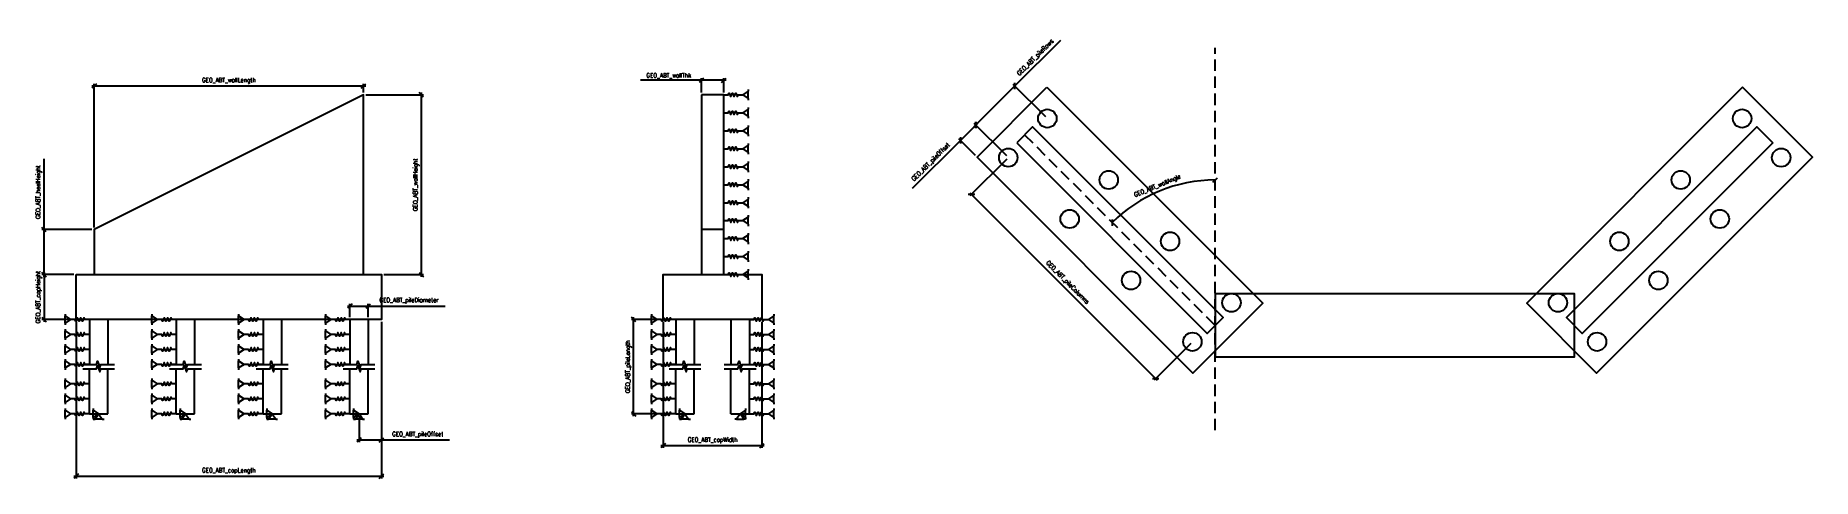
# Model space of a CAD drawing. Header units: millimetres. Extents: x 2155 to 21941, y 723 to 5653.
import ezdxf

# ---------------------------------------------------------------- set-up
doc = ezdxf.new("R2010")
doc.units = ezdxf.units.MM
doc.linetypes.add('DASHED', pattern=[19.05, 12.7, -6.35])
for name, color, linetype in [('02', 2, 'Continuous'), ('04', 4, 'Continuous'), ('05', 5, 'Continuous'), ('06', 6, 'Continuous'), ('07', 7, 'Continuous'), ('08', 8, 'Continuous')]:
    doc.layers.add(name, color=color, linetype=linetype)
doc.styles.add('Romans', font='romans.shx', dxfattribs={"width": 0.9, "height": 50})
doc.dimstyles.new('Parameters', dxfattribs={"dimscale": 25, "dimtxt": 50, "dimasz": 2, "dimexe": 1, "dimexo": 1, "dimgap": 1, "dimtad": 1, "dimdec": 0, "dimlfac": 0.1, "dimzin": 0, "dimdsep": 46, "dimtxsty": 'Romans', "dimblk1": 'OBLIQUE', "dimblk2": 'OBLIQUE', "dimsah": 1, "dimcen": 2, "dimdle": 1, "dimclrd": 7, "dimclre": 7, "dimclrt": 160, "dimazin": 2, "dimtfac": 1, "dimtdec": 0, "dimtmove": 0, "dimatfit": 3, "dimfxl": 0, "dimfrac": 1, "dimarcsym": 0})

# ---------------------------------------------------------------- blocks, each defined once
blk = doc.blocks.new('_Oblique')
at = {"color": 0, "linetype": 'ByBlock', "lineweight": -2}
blk.add_line((-0.5, -0.5), (0.5, 0.5), dxfattribs=at)
blk = doc.blocks.new('*D7')
at = {"layer": '07', "color": 7, "linetype": 'ByBlock', "lineweight": -2, "transparency": 16777216}
for p, q in [((5832, 4992), (6476, 4992)), ((6451, 2967), (6451, 5017)), ((6032, 2992), (6476, 2992))]:
    blk.add_line(p, q, dxfattribs=at)
at = {"layer": 'DEFPOINTS', "color": 0, "transparency": 16777216}
for p in [(5807, 4992), (6451, 4992), (6007, 2992)]:
    blk.add_point(p, dxfattribs=at)
at = {"layer": '07', "color": 7, "lineweight": -2, "transparency": 16777216, "xscale": 50, "yscale": 50, "zscale": 50}
for p, rotation in [((6451, 4992), 90), ((6451, 2992), 270)]:
    blk.add_blockref('_Oblique', p, dxfattribs=dict(at, rotation=rotation))
at = {"layer": '07', "color": 160, "transparency": 16777216, "insert": (6392, 3992), "char_height": 50, "attachment_point": 5, "rotation": 90, "style": 'Romans'}
blk.add_mtext('GEO_ABT_wallHeight', dxfattribs=at)
blk = doc.blocks.new('*D8')
at = {"layer": '07', "color": 7, "linetype": 'ByBlock', "lineweight": -2, "transparency": 16777216}
for p, q in [((5832, 5091), (2782, 5091)), ((2807, 3517), (2807, 5116)), ((5807, 5017), (5807, 5116))]:
    blk.add_line(p, q, dxfattribs=at)
at = {"layer": 'DEFPOINTS', "color": 0, "transparency": 16777216}
for p in [(2807, 5091), (5807, 4992), (2807, 3492)]:
    blk.add_point(p, dxfattribs=at)
at = {"layer": '07', "color": 7, "lineweight": -2, "transparency": 16777216, "xscale": 50, "yscale": 50, "zscale": 50, "rotation": 180}
blk.add_blockref('_Oblique', (2807, 5091), dxfattribs=at)
at = {"layer": '07', "color": 7, "lineweight": -2, "transparency": 16777216, "xscale": 50, "yscale": 50, "zscale": 50}
blk.add_blockref('_Oblique', (5807, 5091), dxfattribs=at)
at = {"layer": '07', "color": 160, "transparency": 16777216, "insert": (4307, 5149), "char_height": 50, "attachment_point": 5, "style": 'Romans'}
blk.add_mtext('GEO_ABT_wallLength', dxfattribs=at)
blk = doc.blocks.new('*D9')
at = {"layer": '07', "color": 7, "linetype": 'ByBlock', "lineweight": -2, "transparency": 16777216}
for p, q in [((2249, 3492), (2249, 4280)), ((2782, 3492), (2224, 3492)), ((2249, 2967), (2249, 3492)), ((2582, 2992), (2224, 2992))]:
    blk.add_line(p, q, dxfattribs=at)
at = {"layer": 'DEFPOINTS', "color": 0, "transparency": 16777216}
for p in [(2249, 3492), (2807, 3492), (2607, 2992)]:
    blk.add_point(p, dxfattribs=at)
at = {"layer": '07', "color": 7, "lineweight": -2, "transparency": 16777216, "xscale": 50, "yscale": 50, "zscale": 50}
for p, rotation in [((2249, 3492), 90), ((2249, 2992), 270)]:
    blk.add_blockref('_Oblique', p, dxfattribs=dict(at, rotation=rotation))
at = {"layer": '07', "color": 160, "transparency": 16777216, "insert": (2190, 3911), "char_height": 50, "attachment_point": 5, "rotation": 90, "style": 'Romans'}
blk.add_mtext('GEO_ABT_heelHeight', dxfattribs=at)
blk = doc.blocks.new('*D10')
at = {"layer": '07', "color": 7, "linetype": 'ByBlock', "lineweight": -2, "transparency": 16777216}
for p, q in [((2582, 2992), (2224, 2992)), ((2249, 3017), (2249, 2467)), ((2582, 2492), (2224, 2492))]:
    blk.add_line(p, q, dxfattribs=at)
at = {"layer": 'DEFPOINTS', "color": 0, "transparency": 16777216}
for p in [(2607, 2992), (2249, 2492), (2607, 2492)]:
    blk.add_point(p, dxfattribs=at)
at = {"layer": '07', "color": 7, "lineweight": -2, "transparency": 16777216, "xscale": 50, "yscale": 50, "zscale": 50}
for p, rotation in [((2249, 2992), 90), ((2249, 2492), 270)]:
    blk.add_blockref('_Oblique', p, dxfattribs=dict(at, rotation=rotation))
at = {"layer": '07', "color": 160, "transparency": 16777216, "insert": (2190, 2742), "char_height": 50, "attachment_point": 5, "rotation": 90, "style": 'Romans'}
blk.add_mtext('GEO_ABT_capHeight', dxfattribs=at)
blk = doc.blocks.new('*D11')
at = {"layer": '07', "color": 7, "linetype": 'ByBlock', "lineweight": -2, "transparency": 16777216}
for p, q in [((2607, 2467), (2607, 723)), ((6007, 2467), (6007, 723)), ((2582, 748), (6032, 748))]:
    blk.add_line(p, q, dxfattribs=at)
at = {"layer": 'DEFPOINTS', "color": 0, "transparency": 16777216}
for p in [(2607, 2492), (6007, 2492), (6007, 748)]:
    blk.add_point(p, dxfattribs=at)
at = {"layer": '07', "color": 7, "lineweight": -2, "transparency": 16777216, "xscale": 50, "yscale": 50, "zscale": 50, "rotation": 180}
blk.add_blockref('_Oblique', (2607, 748), dxfattribs=at)
at = {"layer": '07', "color": 7, "lineweight": -2, "transparency": 16777216, "xscale": 50, "yscale": 50, "zscale": 50}
blk.add_blockref('_Oblique', (6007, 748), dxfattribs=at)
at = {"layer": '07', "color": 160, "transparency": 16777216, "insert": (4307, 806), "char_height": 50, "attachment_point": 5, "style": 'Romans'}
blk.add_mtext('GEO_ABT_capLength', dxfattribs=at)
blk = doc.blocks.new('*D12')
at = {"layer": '07', "color": 7, "linetype": 'ByBlock', "lineweight": -2, "transparency": 16777216}
for p, q in [((9144, 2467), (9144, 1063)), ((10244, 2467), (10244, 1063)), ((9119, 1088), (10269, 1088))]:
    blk.add_line(p, q, dxfattribs=at)
at = {"layer": 'DEFPOINTS', "color": 0, "transparency": 16777216}
for p in [(9144, 2492), (10244, 2492), (10244, 1088)]:
    blk.add_point(p, dxfattribs=at)
at = {"layer": '07', "color": 7, "lineweight": -2, "transparency": 16777216, "xscale": 50, "yscale": 50, "zscale": 50, "rotation": 180}
blk.add_blockref('_Oblique', (9144, 1088), dxfattribs=at)
at = {"layer": '07', "color": 7, "lineweight": -2, "transparency": 16777216, "xscale": 50, "yscale": 50, "zscale": 50}
blk.add_blockref('_Oblique', (10244, 1088), dxfattribs=at)
at = {"layer": '07', "color": 160, "transparency": 16777216, "insert": (9694, 1146), "char_height": 50, "attachment_point": 5, "style": 'Romans'}
blk.add_mtext('GEO_ABT_capWidth', dxfattribs=at)
blk = doc.blocks.new('*D13')
at = {"layer": '07', "color": 7, "linetype": 'ByBlock', "lineweight": -2, "transparency": 16777216}
for p, q in [((6007, 2467), (6007, 1126)), ((5757, 1417), (5757, 1126)), ((5732, 1151), (6007, 1151)), ((6007, 1151), (6763, 1151))]:
    blk.add_line(p, q, dxfattribs=at)
at = {"layer": 'DEFPOINTS', "color": 0, "transparency": 16777216}
for p in [(6007, 2492), (5757, 1442), (6007, 1151)]:
    blk.add_point(p, dxfattribs=at)
at = {"layer": '07', "color": 7, "lineweight": -2, "transparency": 16777216, "xscale": 50, "yscale": 50, "zscale": 50, "rotation": 180}
blk.add_blockref('_Oblique', (5757, 1151), dxfattribs=at)
at = {"layer": '07', "color": 7, "lineweight": -2, "transparency": 16777216, "xscale": 50, "yscale": 50, "zscale": 50}
blk.add_blockref('_Oblique', (6007, 1151), dxfattribs=at)
at = {"layer": '07', "color": 160, "transparency": 16777216, "insert": (6410, 1209), "char_height": 50, "attachment_point": 5, "style": 'Romans'}
blk.add_mtext('GEO_ABT_pileOffset', dxfattribs=at)
blk = doc.blocks.new('*D14')
at = {"layer": '07', "color": 7, "linetype": 'ByBlock', "lineweight": -2, "transparency": 16777216}
for p, q in [((12969, 4277), (12559, 3868)), ((12559, 3903), (14645, 1817)), ((15019, 2226), (14610, 1817))]:
    blk.add_line(p, q, dxfattribs=at)
at = {"layer": 'DEFPOINTS', "color": 0, "transparency": 16777216}
for p in [(12986, 4295), (15037, 2244), (14628, 1835)]:
    blk.add_point(p, dxfattribs=at)
at = {"layer": '07', "color": 7, "lineweight": -2, "transparency": 16777216, "xscale": 50, "yscale": 50, "zscale": 50}
for p, rotation in [((12577, 3885), 135), ((14628, 1835), 315)]:
    blk.add_blockref('_Oblique', p, dxfattribs=dict(at, rotation=rotation))
at = {"layer": '07', "color": 160, "transparency": 16777216, "insert": (13644, 2901), "char_height": 50, "attachment_point": 5, "rotation": 315, "style": 'Romans'}
blk.add_mtext('GEO_ABT_pileColumns', dxfattribs=at)
blk = doc.blocks.new('*D15')
at = {"layer": '07', "color": 7, "linetype": 'ByBlock', "lineweight": -2, "transparency": 16777216}
for p, q in [((13059, 5092), (13571, 5603)), ((12606, 4639), (13059, 5092)), ((13404, 4747), (13041, 5109)), ((12969, 4312), (12606, 4674))]:
    blk.add_line(p, q, dxfattribs=at)
at = {"layer": 'DEFPOINTS', "color": 0, "transparency": 16777216}
for p in [(13059, 5092), (13421, 4729), (12986, 4295)]:
    blk.add_point(p, dxfattribs=at)
at = {"layer": '07', "color": 7, "lineweight": -2, "transparency": 16777216, "xscale": 50, "yscale": 50, "zscale": 50}
for p, rotation in [((13059, 5092), 44.99999999999989), ((12624, 4657), 224.9999999999999)]:
    blk.add_blockref('_Oblique', p, dxfattribs=dict(at, rotation=rotation))
at = {"layer": '07', "color": 160, "transparency": 16777216, "insert": (13291, 5406), "char_height": 50, "attachment_point": 5, "rotation": 45, "style": 'Romans'}
blk.add_mtext('GEO_ABT_pileRows', dxfattribs=at)
blk = doc.blocks.new('*D16')
at = {"layer": '07', "color": 7, "linetype": 'ByBlock', "lineweight": -2, "transparency": 16777216}
blk.add_arc((15290, 2426), 1619, 90, 135, dxfattribs=at)
at = {"layer": 'DEFPOINTS', "color": 0, "transparency": 16777216}
for p in [(15290, 5515), (13168, 4547), (14871, 3990), (15290, 2426), (15290, 1260)]:
    blk.add_point(p, dxfattribs=at)
at = {"layer": '07', "color": 7, "lineweight": -2, "transparency": 16777216, "xscale": 50, "yscale": 50, "zscale": 50}
blk.add_blockref('_Oblique', (15290, 4045), dxfattribs=at)
at = {"layer": '07', "color": 7, "lineweight": -2, "transparency": 16777216, "xscale": 50, "yscale": 50, "zscale": 50, "rotation": 225}
blk.add_blockref('_Oblique', (14145, 3571), dxfattribs=at)
at = {"layer": '07', "color": 160, "transparency": 16777216, "insert": (14648, 3976), "char_height": 50, "attachment_point": 5, "rotation": 22.5, "style": 'Romans'}
blk.add_mtext('GEO_ABT_wallAngle', dxfattribs=at)
blk = doc.blocks.new('*D17')
at = {"layer": '07', "color": 7, "linetype": 'ByBlock', "lineweight": -2, "transparency": 16777216}
for p, q in [((12642, 4674), (12453, 4485)), ((12969, 4312), (12606, 4674)), ((12453, 4485), (11918, 3951)), ((12620, 4318), (12435, 4503))]:
    blk.add_line(p, q, dxfattribs=at)
at = {"layer": 'DEFPOINTS', "color": 0, "transparency": 16777216}
for p in [(12453, 4485), (12638, 4300), (12986, 4295)]:
    blk.add_point(p, dxfattribs=at)
at = {"layer": '07', "color": 7, "lineweight": -2, "transparency": 16777216, "xscale": 50, "yscale": 50, "zscale": 50}
for p, rotation in [((12624, 4657), 44.99999999999984), ((12453, 4485), 224.9999999999999)]:
    blk.add_blockref('_Oblique', p, dxfattribs=dict(at, rotation=rotation))
at = {"layer": '07', "color": 160, "transparency": 16777216, "insert": (12127, 4242), "char_height": 50, "attachment_point": 5, "rotation": 45, "style": 'Romans'}
blk.add_mtext('GEO_ABT_pileOffset', dxfattribs=at)
blk = doc.blocks.new('*D18')
at = {"layer": '07', "color": 7, "linetype": 'ByBlock', "lineweight": -2, "transparency": 16777216}
for p, q in [((9569, 5155), (8892, 5155)), ((9569, 5017), (9569, 5180)), ((9844, 5155), (9569, 5155)), ((9819, 5017), (9819, 5180))]:
    blk.add_line(p, q, dxfattribs=at)
at = {"layer": 'DEFPOINTS', "color": 0, "transparency": 16777216}
for p in [(9569, 5155), (9569, 4992), (9819, 4992)]:
    blk.add_point(p, dxfattribs=at)
at = {"layer": '07', "color": 7, "lineweight": -2, "transparency": 16777216, "xscale": 50, "yscale": 50, "zscale": 50, "rotation": 180}
blk.add_blockref('_Oblique', (9569, 5155), dxfattribs=at)
at = {"layer": '07', "color": 7, "lineweight": -2, "transparency": 16777216, "xscale": 50, "yscale": 50, "zscale": 50}
blk.add_blockref('_Oblique', (9819, 5155), dxfattribs=at)
at = {"layer": '07', "color": 160, "transparency": 16777216, "insert": (9205, 5207), "char_height": 50, "attachment_point": 5, "style": 'Romans'}
blk.add_mtext('GEO_ABT_wallThk', dxfattribs=at)
blk = doc.blocks.new('*D19')
at = {"layer": '07', "color": 7, "linetype": 'ByBlock', "lineweight": -2, "transparency": 16777216}
for p, q in [((9119, 2492), (8790, 2492)), ((8815, 1417), (8815, 2517)), ((9259, 1442), (8790, 1442))]:
    blk.add_line(p, q, dxfattribs=at)
at = {"layer": 'DEFPOINTS', "color": 0, "transparency": 16777216}
for p in [(8815, 2492), (9144, 2492), (9284, 1442)]:
    blk.add_point(p, dxfattribs=at)
at = {"layer": '07', "color": 7, "lineweight": -2, "transparency": 16777216, "xscale": 50, "yscale": 50, "zscale": 50}
for p, rotation in [((8815, 2492), 90), ((8815, 1442), 270)]:
    blk.add_blockref('_Oblique', p, dxfattribs=dict(at, rotation=rotation))
at = {"layer": '07', "color": 160, "transparency": 16777216, "insert": (8757, 1967), "char_height": 50, "attachment_point": 5, "rotation": 90, "style": 'Romans'}
blk.add_mtext('GEO_ABT_pileLength', dxfattribs=at)
blk = doc.blocks.new('*D20')
at = {"layer": '07', "color": 7, "linetype": 'ByBlock', "lineweight": -2, "transparency": 16777216}
for p, q in [((5630, 2642), (5860, 2642)), ((5655, 2517), (5655, 2667)), ((5860, 2517), (5860, 2667)), ((5860, 2642), (6716, 2642))]:
    blk.add_line(p, q, dxfattribs=at)
at = {"layer": 'DEFPOINTS', "color": 0, "transparency": 16777216}
for p in [(5860, 2642), (5655, 2492), (5860, 2492)]:
    blk.add_point(p, dxfattribs=at)
at = {"layer": '07', "color": 7, "lineweight": -2, "transparency": 16777216, "xscale": 50, "yscale": 50, "zscale": 50, "rotation": 180}
blk.add_blockref('_Oblique', (5655, 2642), dxfattribs=at)
at = {"layer": '07', "color": 7, "lineweight": -2, "transparency": 16777216, "xscale": 50, "yscale": 50, "zscale": 50}
blk.add_blockref('_Oblique', (5860, 2642), dxfattribs=at)
at = {"layer": '07', "color": 160, "transparency": 16777216, "insert": (6313, 2701), "char_height": 50, "attachment_point": 5, "style": 'Romans'}
blk.add_mtext('GEO_ABT_pileDiameter', dxfattribs=at)

msp = doc.modelspace()

# ---------------------------------------------------------------- linework, layer by layer
at = {"layer": '02', "transparency": 33554495}
for points in [[(9818.6, 4992.4), (9868.6, 4992.4), (9877.9, 5012.4), (9887.2, 4992.4), (9896.5, 4972.4), (9905.7, 4992.4), (9915, 5012.4), (9924.3, 4992.4), (9933.6, 4972.4), (9942.9, 4992.4), (9952.2, 5012.4), (9961.5, 4992.4), (9970.7, 4972.4), (9980, 4992.4), (10030, 4992.4)], [(9818.6, 4792.4), (9868.6, 4792.4), (9877.9, 4812.4), (9887.2, 4792.4), (9896.5, 4772.4), (9905.7, 4792.4), (9915, 4812.4), (9924.3, 4792.4), (9933.6, 4772.4), (9942.9, 4792.4), (9952.2, 4812.4), (9961.5, 4792.4), (9970.7, 4772.4), (9980, 4792.4), (10030, 4792.4)], [(9818.6, 4592.4), (9868.6, 4592.4), (9877.9, 4612.4), (9887.2, 4592.4), (9896.5, 4572.4), (9905.7, 4592.4), (9915, 4612.4), (9924.3, 4592.4), (9933.6, 4572.4), (9942.9, 4592.4), (9952.2, 4612.4), (9961.5, 4592.4), (9970.7, 4572.4), (9980, 4592.4), (10030, 4592.4)], [(9818.6, 4392.4), (9868.6, 4392.4), (9877.9, 4412.4), (9887.2, 4392.4), (9896.5, 4372.4), (9905.7, 4392.4), (9915, 4412.4), (9924.3, 4392.4), (9933.6, 4372.4), (9942.9, 4392.4), (9952.2, 4412.4), (9961.5, 4392.4), (9970.7, 4372.4), (9980, 4392.4), (10030, 4392.4)], [(9818.6, 4192.4), (9868.6, 4192.4), (9877.9, 4212.4), (9887.2, 4192.4), (9896.5, 4172.4), (9905.7, 4192.4), (9915, 4212.4), (9924.3, 4192.4), (9933.6, 4172.4), (9942.9, 4192.4), (9952.2, 4212.4), (9961.5, 4192.4), (9970.7, 4172.4), (9980, 4192.4), (10030, 4192.4)], [(9818.6, 3992.4), (9868.6, 3992.4), (9877.9, 4012.4), (9887.2, 3992.4), (9896.5, 3972.4), (9905.7, 3992.4), (9915, 4012.4), (9924.3, 3992.4), (9933.6, 3972.4), (9942.9, 3992.4), (9952.2, 4012.4), (9961.5, 3992.4), (9970.7, 3972.4), (9980, 3992.4), (10030, 3992.4)], [(9818.6, 3792.4), (9868.6, 3792.4), (9877.9, 3812.4), (9887.2, 3792.4), (9896.5, 3772.4), (9905.7, 3792.4), (9915, 3812.4), (9924.3, 3792.4), (9933.6, 3772.4), (9942.9, 3792.4), (9952.2, 3812.4), (9961.5, 3792.4), (9970.7, 3772.4), (9980, 3792.4), (10030, 3792.4)], [(9818.6, 3592.4), (9868.6, 3592.4), (9877.9, 3612.4), (9887.2, 3592.4), (9896.5, 3572.4), (9905.7, 3592.4), (9915, 3612.4), (9924.3, 3592.4), (9933.6, 3572.4), (9942.9, 3592.4), (9952.2, 3612.4), (9961.5, 3592.4), (9970.7, 3572.4), (9980, 3592.4), (10030, 3592.4)], [(9818.6, 3392.4), (9868.6, 3392.4), (9877.9, 3412.4), (9887.2, 3392.4), (9896.5, 3372.4), (9905.7, 3392.4), (9915, 3412.4), (9924.3, 3392.4), (9933.6, 3372.4), (9942.9, 3392.4), (9952.2, 3412.4), (9961.5, 3392.4), (9970.7, 3372.4), (9980, 3392.4), (10030, 3392.4)], [(9818.6, 3192.4), (9868.6, 3192.4), (9877.9, 3212.4), (9887.2, 3192.4), (9896.5, 3172.4), (9905.7, 3192.4), (9915, 3212.4), (9924.3, 3192.4), (9933.6, 3172.4), (9942.9, 3192.4), (9952.2, 3212.4), (9961.5, 3192.4), (9970.7, 3172.4), (9980, 3192.4), (10030, 3192.4)], [(9818.6, 2992.4), (9868.6, 2992.4), (9877.9, 3012.4), (9887.2, 2992.4), (9896.5, 2972.4), (9905.7, 2992.4), (9915, 3012.4), (9924.3, 2992.4), (9933.6, 2972.4), (9942.9, 2992.4), (9952.2, 3012.4), (9961.5, 2992.4), (9970.7, 2972.4), (9980, 2992.4), (10030, 2992.4)], [(2754.5, 2492.4), (2704.5, 2492.4), (2695.3, 2512.4), (2686, 2492.4), (2676.7, 2472.4), (2667.4, 2492.4), (2658.1, 2512.4), (2648.8, 2492.4), (2639.5, 2472.4), (2630.3, 2492.4), (2621, 2512.4), (2611.7, 2492.4), (2602.4, 2472.4), (2593.1, 2492.4), (2543.1, 2492.4)], [(3721.2, 2492.4), (3671.2, 2492.4), (3661.9, 2512.4), (3652.6, 2492.4), (3643.3, 2472.4), (3634.1, 2492.4), (3624.8, 2512.4), (3615.5, 2492.4), (3606.2, 2472.4), (3596.9, 2492.4), (3587.6, 2512.4), (3578.3, 2492.4), (3569.1, 2472.4), (3559.8, 2492.4), (3509.8, 2492.4)], [(4687.9, 2492.4), (4637.9, 2492.4), (4628.6, 2512.4), (4619.3, 2492.4), (4610, 2472.4), (4600.7, 2492.4), (4591.4, 2512.4), (4582.2, 2492.4), (4572.9, 2472.4), (4563.6, 2492.4), (4554.3, 2512.4), (4545, 2492.4), (4535.7, 2472.4), (4526.4, 2492.4), (4476.4, 2492.4)], [(5654.5, 2492.4), (5604.5, 2492.4), (5595.3, 2512.4), (5586, 2492.4), (5576.7, 2472.4), (5567.4, 2492.4), (5558.1, 2512.4), (5548.8, 2492.4), (5539.5, 2472.4), (5530.3, 2492.4), (5521, 2512.4), (5511.7, 2492.4), (5502.4, 2472.4), (5493.1, 2492.4), (5443.1, 2492.4)], [(9283.6, 2492.4), (9233.6, 2492.4), (9224.3, 2512.4), (9215, 2492.4), (9205.7, 2472.4), (9196.5, 2492.4), (9187.2, 2512.4), (9177.9, 2492.4), (9168.6, 2472.4), (9159.3, 2492.4), (9150, 2512.4), (9140.7, 2492.4), (9131.5, 2472.4), (9122.2, 2492.4), (9072.2, 2492.4)], [(10103.6, 2492.4), (10153.6, 2492.4), (10162.9, 2512.4), (10172.2, 2492.4), (10181.5, 2472.4), (10190.7, 2492.4), (10200, 2512.4), (10209.3, 2492.4), (10218.6, 2472.4), (10227.9, 2492.4), (10237.2, 2512.4), (10246.5, 2492.4), (10255.7, 2472.4), (10265, 2492.4), (10315, 2492.4)], [(2754.5, 2325.7), (2704.5, 2325.7), (2695.3, 2345.7), (2686, 2325.7), (2676.7, 2305.7), (2667.4, 2325.7), (2658.1, 2345.7), (2648.8, 2325.7), (2639.5, 2305.7), (2630.3, 2325.7), (2621, 2345.7), (2611.7, 2325.7), (2602.4, 2305.7), (2593.1, 2325.7), (2543.1, 2325.7)], [(2754.5, 2159.1), (2704.5, 2159.1), (2695.3, 2179.1), (2686, 2159.1), (2676.7, 2139.1), (2667.4, 2159.1), (2658.1, 2179.1), (2648.8, 2159.1), (2639.5, 2139.1), (2630.3, 2159.1), (2621, 2179.1), (2611.7, 2159.1), (2602.4, 2139.1), (2593.1, 2159.1), (2543.1, 2159.1)], [(3721.2, 2325.7), (3671.2, 2325.7), (3661.9, 2345.7), (3652.6, 2325.7), (3643.3, 2305.7), (3634.1, 2325.7), (3624.8, 2345.7), (3615.5, 2325.7), (3606.2, 2305.7), (3596.9, 2325.7), (3587.6, 2345.7), (3578.3, 2325.7), (3569.1, 2305.7), (3559.8, 2325.7), (3509.8, 2325.7)], [(3721.2, 2159.1), (3671.2, 2159.1), (3661.9, 2179.1), (3652.6, 2159.1), (3643.3, 2139.1), (3634.1, 2159.1), (3624.8, 2179.1), (3615.5, 2159.1), (3606.2, 2139.1), (3596.9, 2159.1), (3587.6, 2179.1), (3578.3, 2159.1), (3569.1, 2139.1), (3559.8, 2159.1), (3509.8, 2159.1)], [(4687.9, 2325.7), (4637.9, 2325.7), (4628.6, 2345.7), (4619.3, 2325.7), (4610, 2305.7), (4600.7, 2325.7), (4591.4, 2345.7), (4582.2, 2325.7), (4572.9, 2305.7), (4563.6, 2325.7), (4554.3, 2345.7), (4545, 2325.7), (4535.7, 2305.7), (4526.4, 2325.7), (4476.4, 2325.7)], [(4687.9, 2159.1), (4637.9, 2159.1), (4628.6, 2179.1), (4619.3, 2159.1), (4610, 2139.1), (4600.7, 2159.1), (4591.4, 2179.1), (4582.2, 2159.1), (4572.9, 2139.1), (4563.6, 2159.1), (4554.3, 2179.1), (4545, 2159.1), (4535.7, 2139.1), (4526.4, 2159.1), (4476.4, 2159.1)], [(5654.5, 2325.7), (5604.5, 2325.7), (5595.3, 2345.7), (5586, 2325.7), (5576.7, 2305.7), (5567.4, 2325.7), (5558.1, 2345.7), (5548.8, 2325.7), (5539.5, 2305.7), (5530.3, 2325.7), (5521, 2345.7), (5511.7, 2325.7), (5502.4, 2305.7), (5493.1, 2325.7), (5443.1, 2325.7)], [(5654.5, 2159.1), (5604.5, 2159.1), (5595.3, 2179.1), (5586, 2159.1), (5576.7, 2139.1), (5567.4, 2159.1), (5558.1, 2179.1), (5548.8, 2159.1), (5539.5, 2139.1), (5530.3, 2159.1), (5521, 2179.1), (5511.7, 2159.1), (5502.4, 2139.1), (5493.1, 2159.1), (5443.1, 2159.1)], [(9283.6, 2325.7), (9233.6, 2325.7), (9224.3, 2345.7), (9215, 2325.7), (9205.7, 2305.7), (9196.5, 2325.7), (9187.2, 2345.7), (9177.9, 2325.7), (9168.6, 2305.7), (9159.3, 2325.7), (9150, 2345.7), (9140.7, 2325.7), (9131.5, 2305.7), (9122.2, 2325.7), (9072.2, 2325.7)], [(9283.6, 2159.1), (9233.6, 2159.1), (9224.3, 2179.1), (9215, 2159.1), (9205.7, 2139.1), (9196.5, 2159.1), (9187.2, 2179.1), (9177.9, 2159.1), (9168.6, 2139.1), (9159.3, 2159.1), (9150, 2179.1), (9140.7, 2159.1), (9131.5, 2139.1), (9122.2, 2159.1), (9072.2, 2159.1)], [(10103.6, 2325.7), (10153.6, 2325.7), (10162.9, 2345.7), (10172.2, 2325.7), (10181.5, 2305.7), (10190.7, 2325.7), (10200, 2345.7), (10209.3, 2325.7), (10218.6, 2305.7), (10227.9, 2325.7), (10237.2, 2345.7), (10246.5, 2325.7), (10255.7, 2305.7), (10265, 2325.7), (10315, 2325.7)], [(10103.6, 2159.1), (10153.6, 2159.1), (10162.9, 2179.1), (10172.2, 2159.1), (10181.5, 2139.1), (10190.7, 2159.1), (10200, 2179.1), (10209.3, 2159.1), (10218.6, 2139.1), (10227.9, 2159.1), (10237.2, 2179.1), (10246.5, 2159.1), (10255.7, 2139.1), (10265, 2159.1), (10315, 2159.1)], [(2754.5, 1992.4), (2704.5, 1992.4), (2695.3, 2012.4), (2686, 1992.4), (2676.7, 1972.4), (2667.4, 1992.4), (2658.1, 2012.4), (2648.8, 1992.4), (2639.5, 1972.4), (2630.3, 1992.4), (2621, 2012.4), (2611.7, 1992.4), (2602.4, 1972.4), (2593.1, 1992.4), (2543.1, 1992.4)], [(3721.2, 1992.4), (3671.2, 1992.4), (3661.9, 2012.4), (3652.6, 1992.4), (3643.3, 1972.4), (3634.1, 1992.4), (3624.8, 2012.4), (3615.5, 1992.4), (3606.2, 1972.4), (3596.9, 1992.4), (3587.6, 2012.4), (3578.3, 1992.4), (3569.1, 1972.4), (3559.8, 1992.4), (3509.8, 1992.4)], [(4687.9, 1992.4), (4637.9, 1992.4), (4628.6, 2012.4), (4619.3, 1992.4), (4610, 1972.4), (4600.7, 1992.4), (4591.4, 2012.4), (4582.2, 1992.4), (4572.9, 1972.4), (4563.6, 1992.4), (4554.3, 2012.4), (4545, 1992.4), (4535.7, 1972.4), (4526.4, 1992.4), (4476.4, 1992.4)], [(5654.5, 1992.4), (5604.5, 1992.4), (5595.3, 2012.4), (5586, 1992.4), (5576.7, 1972.4), (5567.4, 1992.4), (5558.1, 2012.4), (5548.8, 1992.4), (5539.5, 1972.4), (5530.3, 1992.4), (5521, 2012.4), (5511.7, 1992.4), (5502.4, 1972.4), (5493.1, 1992.4), (5443.1, 1992.4)], [(9283.6, 1992.4), (9233.6, 1992.4), (9224.3, 2012.4), (9215, 1992.4), (9205.7, 1972.4), (9196.5, 1992.4), (9187.2, 2012.4), (9177.9, 1992.4), (9168.6, 1972.4), (9159.3, 1992.4), (9150, 2012.4), (9140.7, 1992.4), (9131.5, 1972.4), (9122.2, 1992.4), (9072.2, 1992.4)], [(10103.6, 1992.4), (10153.6, 1992.4), (10162.9, 2012.4), (10172.2, 1992.4), (10181.5, 1972.4), (10190.7, 1992.4), (10200, 2012.4), (10209.3, 1992.4), (10218.6, 1972.4), (10227.9, 1992.4), (10237.2, 2012.4), (10246.5, 1992.4), (10255.7, 1972.4), (10265, 1992.4), (10315, 1992.4)], [(2754.5, 1775.7), (2704.5, 1775.7), (2695.3, 1795.7), (2686, 1775.7), (2676.7, 1755.7), (2667.4, 1775.7), (2658.1, 1795.7), (2648.8, 1775.7), (2639.5, 1755.7), (2630.3, 1775.7), (2621, 1795.7), (2611.7, 1775.7), (2602.4, 1755.7), (2593.1, 1775.7), (2543.1, 1775.7)], [(3721.2, 1775.7), (3671.2, 1775.7), (3661.9, 1795.7), (3652.6, 1775.7), (3643.3, 1755.7), (3634.1, 1775.7), (3624.8, 1795.7), (3615.5, 1775.7), (3606.2, 1755.7), (3596.9, 1775.7), (3587.6, 1795.7), (3578.3, 1775.7), (3569.1, 1755.7), (3559.8, 1775.7), (3509.8, 1775.7)], [(4687.9, 1775.7), (4637.9, 1775.7), (4628.6, 1795.7), (4619.3, 1775.7), (4610, 1755.7), (4600.7, 1775.7), (4591.4, 1795.7), (4582.2, 1775.7), (4572.9, 1755.7), (4563.6, 1775.7), (4554.3, 1795.7), (4545, 1775.7), (4535.7, 1755.7), (4526.4, 1775.7), (4476.4, 1775.7)], [(5654.5, 1775.7), (5604.5, 1775.7), (5595.3, 1795.7), (5586, 1775.7), (5576.7, 1755.7), (5567.4, 1775.7), (5558.1, 1795.7), (5548.8, 1775.7), (5539.5, 1755.7), (5530.3, 1775.7), (5521, 1795.7), (5511.7, 1775.7), (5502.4, 1755.7), (5493.1, 1775.7), (5443.1, 1775.7)], [(9283.6, 1775.7), (9233.6, 1775.7), (9224.3, 1795.7), (9215, 1775.7), (9205.7, 1755.7), (9196.5, 1775.7), (9187.2, 1795.7), (9177.9, 1775.7), (9168.6, 1755.7), (9159.3, 1775.7), (9150, 1795.7), (9140.7, 1775.7), (9131.5, 1755.7), (9122.2, 1775.7), (9072.2, 1775.7)], [(10103.6, 1775.7), (10153.6, 1775.7), (10162.9, 1795.7), (10172.2, 1775.7), (10181.5, 1755.7), (10190.7, 1775.7), (10200, 1795.7), (10209.3, 1775.7), (10218.6, 1755.7), (10227.9, 1775.7), (10237.2, 1795.7), (10246.5, 1775.7), (10255.7, 1755.7), (10265, 1775.7), (10315, 1775.7)], [(2754.5, 1609.1), (2704.5, 1609.1), (2695.3, 1629.1), (2686, 1609.1), (2676.7, 1589.1), (2667.4, 1609.1), (2658.1, 1629.1), (2648.8, 1609.1), (2639.5, 1589.1), (2630.3, 1609.1), (2621, 1629.1), (2611.7, 1609.1), (2602.4, 1589.1), (2593.1, 1609.1), (2543.1, 1609.1)], [(3721.2, 1609.1), (3671.2, 1609.1), (3661.9, 1629.1), (3652.6, 1609.1), (3643.3, 1589.1), (3634.1, 1609.1), (3624.8, 1629.1), (3615.5, 1609.1), (3606.2, 1589.1), (3596.9, 1609.1), (3587.6, 1629.1), (3578.3, 1609.1), (3569.1, 1589.1), (3559.8, 1609.1), (3509.8, 1609.1)], [(4687.9, 1609.1), (4637.9, 1609.1), (4628.6, 1629.1), (4619.3, 1609.1), (4610, 1589.1), (4600.7, 1609.1), (4591.4, 1629.1), (4582.2, 1609.1), (4572.9, 1589.1), (4563.6, 1609.1), (4554.3, 1629.1), (4545, 1609.1), (4535.7, 1589.1), (4526.4, 1609.1), (4476.4, 1609.1)], [(5654.5, 1609.1), (5604.5, 1609.1), (5595.3, 1629.1), (5586, 1609.1), (5576.7, 1589.1), (5567.4, 1609.1), (5558.1, 1629.1), (5548.8, 1609.1), (5539.5, 1589.1), (5530.3, 1609.1), (5521, 1629.1), (5511.7, 1609.1), (5502.4, 1589.1), (5493.1, 1609.1), (5443.1, 1609.1)], [(9283.6, 1609.1), (9233.6, 1609.1), (9224.3, 1629.1), (9215, 1609.1), (9205.7, 1589.1), (9196.5, 1609.1), (9187.2, 1629.1), (9177.9, 1609.1), (9168.6, 1589.1), (9159.3, 1609.1), (9150, 1629.1), (9140.7, 1609.1), (9131.5, 1589.1), (9122.2, 1609.1), (9072.2, 1609.1)], [(10103.6, 1609.1), (10153.6, 1609.1), (10162.9, 1629.1), (10172.2, 1609.1), (10181.5, 1589.1), (10190.7, 1609.1), (10200, 1629.1), (10209.3, 1609.1), (10218.6, 1589.1), (10227.9, 1609.1), (10237.2, 1629.1), (10246.5, 1609.1), (10255.7, 1589.1), (10265, 1609.1), (10315, 1609.1)], [(2754.5, 1442.4), (2704.5, 1442.4), (2695.3, 1462.4), (2686, 1442.4), (2676.7, 1422.4), (2667.4, 1442.4), (2658.1, 1462.4), (2648.8, 1442.4), (2639.5, 1422.4), (2630.3, 1442.4), (2621, 1462.4), (2611.7, 1442.4), (2602.4, 1422.4), (2593.1, 1442.4), (2543.1, 1442.4)], [(3721.2, 1442.4), (3671.2, 1442.4), (3661.9, 1462.4), (3652.6, 1442.4), (3643.3, 1422.4), (3634.1, 1442.4), (3624.8, 1462.4), (3615.5, 1442.4), (3606.2, 1422.4), (3596.9, 1442.4), (3587.6, 1462.4), (3578.3, 1442.4), (3569.1, 1422.4), (3559.8, 1442.4), (3509.8, 1442.4)], [(4687.9, 1442.4), (4637.9, 1442.4), (4628.6, 1462.4), (4619.3, 1442.4), (4610, 1422.4), (4600.7, 1442.4), (4591.4, 1462.4), (4582.2, 1442.4), (4572.9, 1422.4), (4563.6, 1442.4), (4554.3, 1462.4), (4545, 1442.4), (4535.7, 1422.4), (4526.4, 1442.4), (4476.4, 1442.4)], [(5654.5, 1442.4), (5604.5, 1442.4), (5595.3, 1462.4), (5586, 1442.4), (5576.7, 1422.4), (5567.4, 1442.4), (5558.1, 1462.4), (5548.8, 1442.4), (5539.5, 1422.4), (5530.3, 1442.4), (5521, 1462.4), (5511.7, 1442.4), (5502.4, 1422.4), (5493.1, 1442.4), (5443.1, 1442.4)], [(9283.6, 1442.4), (9233.6, 1442.4), (9224.3, 1462.4), (9215, 1442.4), (9205.7, 1422.4), (9196.5, 1442.4), (9187.2, 1462.4), (9177.9, 1442.4), (9168.6, 1422.4), (9159.3, 1442.4), (9150, 1462.4), (9140.7, 1442.4), (9131.5, 1422.4), (9122.2, 1442.4), (9072.2, 1442.4)], [(10103.6, 1442.4), (10153.6, 1442.4), (10162.9, 1462.4), (10172.2, 1442.4), (10181.5, 1422.4), (10190.7, 1442.4), (10200, 1462.4), (10209.3, 1442.4), (10218.6, 1422.4), (10227.9, 1442.4), (10237.2, 1462.4), (10246.5, 1442.4), (10255.7, 1422.4), (10265, 1442.4), (10315, 1442.4)]]:
    msp.add_lwpolyline(points, dxfattribs=at)
at = {"layer": '04'}
for points in [[(2807, 2992.4), (5807, 2992.4), (5807, 4992.4), (2807, 3492.4)], [(9568.6, 4992.4), (9568.6, 2992.4), (9818.6, 2992.4), (9818.6, 4992.4)], [(13080.1, 4458.9), (15201.4, 2337.6), (15378.2, 2514.4), (13256.9, 4635.7)], [(21499.5, 4458.9), (19378.2, 2337.6), (19201.4, 2514.4), (21322.8, 4635.7)], [(9568.6, 3492.4), (9568.6, 2992.4), (9818.6, 2992.4), (9818.6, 3492.4)]]:
    msp.add_lwpolyline(points, close=True, dxfattribs=at)
at = {"layer": '05'}
for points in [[(13416, 5077.6), (15820.1, 2673.5), (15042.3, 1895.7), (12638.2, 4299.8)], [(21163.7, 5077.6), (18759.5, 2673.5), (19537.3, 1895.7), (21941.5, 4299.8)], [(2607, 2992.4), (6007, 2992.4), (6007, 2492.4), (2607, 2492.4)], [(9143.6, 2492.4), (9143.6, 2992.4), (10243.6, 2992.4), (10243.6, 2492.4)]]:
    msp.add_lwpolyline(points, close=True, dxfattribs=at)
at = {"layer": '06', "transparency": 33554495}
for p, q in [((10090, 5052.4), (10090, 5032.4)), ((10090, 4952.4), (10090, 4932.4)), ((10090, 4852.4), (10090, 4832.4)), ((10090, 4752.4), (10090, 4732.4)), ((10090, 4652.4), (10090, 4632.4)), ((10090, 4552.4), (10090, 4532.4)), ((10090, 4452.4), (10090, 4432.4)), ((10090, 4352.4), (10090, 4332.4)), ((10090, 4252.4), (10090, 4232.4)), ((10090, 4152.4), (10090, 4132.4)), ((10090, 4052.4), (10090, 4032.4)), ((10090, 3952.4), (10090, 3932.4)), ((10090, 3852.4), (10090, 3832.4)), ((10090, 3752.4), (10090, 3732.4)), ((10090, 3652.4), (10090, 3632.4)), ((10090, 3552.4), (10090, 3532.4)), ((10090, 3452.4), (10090, 3432.4)), ((10090, 3352.4), (10090, 3332.4)), ((10090, 3252.4), (10090, 3232.4)), ((10090, 3152.4), (10090, 3132.4)), ((10090, 3052.4), (10090, 3032.4)), ((10090, 2952.4), (10090, 2932.4)), ((2483.1, 2552.4), (2483.1, 2532.4)), ((2483.1, 2452.4), (2483.1, 2432.4)), ((2483.1, 2385.7), (2483.1, 2365.7)), ((3449.8, 2552.4), (3449.8, 2532.4)), ((3449.8, 2452.4), (3449.8, 2432.4)), ((3449.8, 2385.7), (3449.8, 2365.7)), ((4416.4, 2552.4), (4416.4, 2532.4)), ((4416.4, 2452.4), (4416.4, 2432.4)), ((4416.4, 2385.7), (4416.4, 2365.7)), ((5383.1, 2552.4), (5383.1, 2532.4)), ((5383.1, 2452.4), (5383.1, 2432.4)), ((5383.1, 2385.7), (5383.1, 2365.7)), ((9012.2, 2552.4), (9012.2, 2532.4)), ((9012.2, 2452.4), (9012.2, 2432.4)), ((9012.2, 2385.7), (9012.2, 2365.7)), ((10375, 2552.4), (10375, 2532.4)), ((10375, 2452.4), (10375, 2432.4)), ((10375, 2385.7), (10375, 2365.7)), ((2483.1, 2285.7), (2483.1, 2265.7)), ((2483.1, 2219.1), (2483.1, 2199.1)), ((3449.8, 2285.7), (3449.8, 2265.7)), ((3449.8, 2219.1), (3449.8, 2199.1)), ((4416.4, 2285.7), (4416.4, 2265.7)), ((4416.4, 2219.1), (4416.4, 2199.1)), ((5383.1, 2285.7), (5383.1, 2265.7)), ((5383.1, 2219.1), (5383.1, 2199.1)), ((9012.2, 2285.7), (9012.2, 2265.7)), ((9012.2, 2219.1), (9012.2, 2199.1)), ((10375, 2285.7), (10375, 2265.7)), ((10375, 2219.1), (10375, 2199.1)), ((2483.1, 2119.1), (2483.1, 2099.1)), ((2483.1, 2052.4), (2483.1, 2032.4)), ((3449.8, 2119.1), (3449.8, 2099.1)), ((3449.8, 2052.4), (3449.8, 2032.4)), ((4416.4, 2119.1), (4416.4, 2099.1)), ((4416.4, 2052.4), (4416.4, 2032.4)), ((5383.1, 2119.1), (5383.1, 2099.1)), ((5383.1, 2052.4), (5383.1, 2032.4)), ((9012.2, 2119.1), (9012.2, 2099.1)), ((9012.2, 2052.4), (9012.2, 2032.4)), ((10375, 2119.1), (10375, 2099.1)), ((10375, 2052.4), (10375, 2032.4)), ((2483.1, 1952.4), (2483.1, 1932.4)), ((2483.1, 1835.7), (2483.1, 1815.7)), ((3449.8, 1952.4), (3449.8, 1932.4)), ((3449.8, 1835.7), (3449.8, 1815.7)), ((4416.4, 1952.4), (4416.4, 1932.4)), ((4416.4, 1835.7), (4416.4, 1815.7)), ((5383.1, 1952.4), (5383.1, 1932.4)), ((5383.1, 1835.7), (5383.1, 1815.7)), ((9012.2, 1952.4), (9012.2, 1932.4)), ((9012.2, 1835.7), (9012.2, 1815.7)), ((10375, 1952.4), (10375, 1932.4)), ((10375, 1835.7), (10375, 1815.7)), ((2483.1, 1735.7), (2483.1, 1715.7)), ((2483.1, 1669.1), (2483.1, 1649.1)), ((3449.8, 1735.7), (3449.8, 1715.7)), ((3449.8, 1669.1), (3449.8, 1649.1)), ((4416.4, 1735.7), (4416.4, 1715.7)), ((4416.4, 1669.1), (4416.4, 1649.1)), ((5383.1, 1735.7), (5383.1, 1715.7)), ((5383.1, 1669.1), (5383.1, 1649.1)), ((9012.2, 1735.7), (9012.2, 1715.7)), ((9012.2, 1669.1), (9012.2, 1649.1)), ((10375, 1735.7), (10375, 1715.7)), ((10375, 1669.1), (10375, 1649.1)), ((2483.1, 1569.1), (2483.1, 1549.1)), ((2483.1, 1502.4), (2483.1, 1482.4)), ((2483.1, 1402.4), (2483.1, 1382.4)), ((2797, 1502.4), (2797, 1482.4)), ((2797, 1402.4), (2797, 1382.4)), ((3449.8, 1569.1), (3449.8, 1549.1)), ((3449.8, 1502.4), (3449.8, 1482.4)), ((3449.8, 1402.4), (3449.8, 1382.4)), ((3763.7, 1502.4), (3763.7, 1482.4)), ((3763.7, 1402.4), (3763.7, 1382.4)), ((4416.4, 1569.1), (4416.4, 1549.1)), ((4416.4, 1502.4), (4416.4, 1482.4)), ((4416.4, 1402.4), (4416.4, 1382.4)), ((4730.4, 1502.4), (4730.4, 1482.4)), ((4730.4, 1402.4), (4730.4, 1382.4)), ((5383.1, 1569.1), (5383.1, 1549.1)), ((5383.1, 1502.4), (5383.1, 1482.4)), ((5383.1, 1402.4), (5383.1, 1382.4)), ((5697, 1502.4), (5697, 1482.4)), ((5697, 1402.4), (5697, 1382.4)), ((9012.2, 1569.1), (9012.2, 1549.1)), ((9012.2, 1502.4), (9012.2, 1482.4)), ((9012.2, 1402.4), (9012.2, 1382.4)), ((9326.1, 1502.4), (9326.1, 1482.4)), ((9326.1, 1402.4), (9326.1, 1382.4)), ((10061.1, 1502.4), (10061.1, 1482.4)), ((10061.1, 1402.4), (10061.1, 1382.4)), ((10375, 1569.1), (10375, 1549.1)), ((10375, 1502.4), (10375, 1482.4)), ((10375, 1402.4), (10375, 1382.4)), ((2797, 1382.4), (2817, 1382.4)), ((2897, 1382.4), (2917, 1382.4)), ((3763.7, 1382.4), (3783.7, 1382.4)), ((3863.7, 1382.4), (3883.7, 1382.4)), ((4730.4, 1382.4), (4750.4, 1382.4)), ((4830.4, 1382.4), (4850.4, 1382.4)), ((5697, 1382.4), (5717, 1382.4)), ((5797, 1382.4), (5817, 1382.4)), ((9326.1, 1382.4), (9346.1, 1382.4)), ((9426.1, 1382.4), (9446.1, 1382.4)), ((9961.1, 1382.4), (9941.1, 1382.4)), ((10061.1, 1382.4), (10041.1, 1382.4))]:
    msp.add_line(p, q, dxfattribs=at)
for points in [[(10090, 4952.4), (10090, 5032.4), (10030, 4992.4)], [(10090, 4752.4), (10090, 4832.4), (10030, 4792.4)], [(10090, 4552.4), (10090, 4632.4), (10030, 4592.4)], [(10090, 4352.4), (10090, 4432.4), (10030, 4392.4)], [(10090, 4152.4), (10090, 4232.4), (10030, 4192.4)], [(10090, 3952.4), (10090, 4032.4), (10030, 3992.4)], [(10090, 3752.4), (10090, 3832.4), (10030, 3792.4)], [(10090, 3552.4), (10090, 3632.4), (10030, 3592.4)], [(10090, 3352.4), (10090, 3432.4), (10030, 3392.4)], [(10090, 3152.4), (10090, 3232.4), (10030, 3192.4)], [(10090, 2952.4), (10090, 3032.4), (10030, 2992.4)], [(2483.1, 2452.4), (2483.1, 2532.4), (2543.1, 2492.4)], [(3449.8, 2452.4), (3449.8, 2532.4), (3509.8, 2492.4)], [(4416.4, 2452.4), (4416.4, 2532.4), (4476.4, 2492.4)], [(5383.1, 2452.4), (5383.1, 2532.4), (5443.1, 2492.4)], [(9012.2, 2452.4), (9012.2, 2532.4), (9072.2, 2492.4)], [(10375, 2452.4), (10375, 2532.4), (10315, 2492.4)], [(2483.1, 2285.7), (2483.1, 2365.7), (2543.1, 2325.7)], [(2483.1, 2119.1), (2483.1, 2199.1), (2543.1, 2159.1)], [(3449.8, 2285.7), (3449.8, 2365.7), (3509.8, 2325.7)], [(3449.8, 2119.1), (3449.8, 2199.1), (3509.8, 2159.1)], [(4416.4, 2285.7), (4416.4, 2365.7), (4476.4, 2325.7)], [(4416.4, 2119.1), (4416.4, 2199.1), (4476.4, 2159.1)], [(5383.1, 2285.7), (5383.1, 2365.7), (5443.1, 2325.7)], [(5383.1, 2119.1), (5383.1, 2199.1), (5443.1, 2159.1)], [(9012.2, 2285.7), (9012.2, 2365.7), (9072.2, 2325.7)], [(9012.2, 2119.1), (9012.2, 2199.1), (9072.2, 2159.1)], [(10375, 2285.7), (10375, 2365.7), (10315, 2325.7)], [(10375, 2119.1), (10375, 2199.1), (10315, 2159.1)], [(2483.1, 1952.4), (2483.1, 2032.4), (2543.1, 1992.4)], [(3449.8, 1952.4), (3449.8, 2032.4), (3509.8, 1992.4)], [(4416.4, 1952.4), (4416.4, 2032.4), (4476.4, 1992.4)], [(5383.1, 1952.4), (5383.1, 2032.4), (5443.1, 1992.4)], [(9012.2, 1952.4), (9012.2, 2032.4), (9072.2, 1992.4)], [(10375, 1952.4), (10375, 2032.4), (10315, 1992.4)], [(2483.1, 1735.7), (2483.1, 1815.7), (2543.1, 1775.7)], [(3449.8, 1735.7), (3449.8, 1815.7), (3509.8, 1775.7)], [(4416.4, 1735.7), (4416.4, 1815.7), (4476.4, 1775.7)], [(5383.1, 1735.7), (5383.1, 1815.7), (5443.1, 1775.7)], [(9012.2, 1735.7), (9012.2, 1815.7), (9072.2, 1775.7)], [(10375, 1735.7), (10375, 1815.7), (10315, 1775.7)], [(2483.1, 1569.1), (2483.1, 1649.1), (2543.1, 1609.1)], [(3449.8, 1569.1), (3449.8, 1649.1), (3509.8, 1609.1)], [(4416.4, 1569.1), (4416.4, 1649.1), (4476.4, 1609.1)], [(5383.1, 1569.1), (5383.1, 1649.1), (5443.1, 1609.1)], [(9012.2, 1569.1), (9012.2, 1649.1), (9072.2, 1609.1)], [(10375, 1569.1), (10375, 1649.1), (10315, 1609.1)], [(2483.1, 1402.4), (2483.1, 1482.4), (2543.1, 1442.4)], [(2797, 1402.4), (2797, 1482.4), (2857, 1442.4)], [(2897, 1382.4), (2817, 1382.4), (2857, 1442.4)], [(3449.8, 1402.4), (3449.8, 1482.4), (3509.8, 1442.4)], [(3763.7, 1402.4), (3763.7, 1482.4), (3823.7, 1442.4)], [(3863.7, 1382.4), (3783.7, 1382.4), (3823.7, 1442.4)], [(4416.4, 1402.4), (4416.4, 1482.4), (4476.4, 1442.4)], [(4730.4, 1402.4), (4730.4, 1482.4), (4790.4, 1442.4)], [(4830.4, 1382.4), (4750.4, 1382.4), (4790.4, 1442.4)], [(5383.1, 1402.4), (5383.1, 1482.4), (5443.1, 1442.4)], [(5697, 1402.4), (5697, 1482.4), (5757, 1442.4)], [(5797, 1382.4), (5717, 1382.4), (5757, 1442.4)], [(9012.2, 1402.4), (9012.2, 1482.4), (9072.2, 1442.4)], [(9326.1, 1402.4), (9326.1, 1482.4), (9386.1, 1442.4)], [(9426.1, 1382.4), (9346.1, 1382.4), (9386.1, 1442.4)], [(9961.1, 1382.4), (10041.1, 1382.4), (10001.1, 1442.4)], [(10061.1, 1402.4), (10061.1, 1482.4), (10001.1, 1442.4)], [(10375, 1402.4), (10375, 1482.4), (10315, 1442.4)]]:
    msp.add_lwpolyline(points, close=True, dxfattribs=at)
at = {"layer": '07'}
for p, q in [((2754.5, 2492.4), (2754.5, 1992.4)), ((2959.5, 2492.4), (2959.5, 1992.4)), ((3721.2, 2492.4), (3721.2, 1992.4)), ((3926.2, 2492.4), (3926.2, 1992.4)), ((4687.9, 2492.4), (4687.9, 1992.4)), ((4892.9, 2492.4), (4892.9, 1992.4)), ((5654.5, 2492.4), (5654.5, 1992.4)), ((5859.5, 2492.4), (5859.5, 1992.4)), ((9283.6, 2492.4), (9283.6, 1992.4)), ((9488.6, 2492.4), (9488.6, 1992.4)), ((9898.6, 2492.4), (9898.6, 1992.4)), ((10103.6, 2492.4), (10103.6, 1992.4)), ((2754.5, 1442.4), (2754.5, 1942.4)), ((2959.5, 1442.4), (2959.5, 1942.4)), ((3721.2, 1442.4), (3721.2, 1942.4)), ((3926.2, 1442.4), (3926.2, 1942.4)), ((4687.9, 1442.4), (4687.9, 1942.4)), ((4892.9, 1442.4), (4892.9, 1942.4)), ((5654.5, 1442.4), (5654.5, 1942.4)), ((5859.5, 1442.4), (5859.5, 1942.4)), ((9283.6, 1442.4), (9283.6, 1942.4)), ((9488.6, 1442.4), (9488.6, 1942.4)), ((9898.6, 1442.4), (9898.6, 1942.4)), ((10103.6, 1442.4), (10103.6, 1942.4)), ((2754.5, 1442.4), (2959.5, 1442.4)), ((3721.2, 1442.4), (3926.2, 1442.4)), ((4687.9, 1442.4), (4892.9, 1442.4)), ((5654.5, 1442.4), (5859.5, 1442.4)), ((9283.6, 1442.4), (9488.6, 1442.4)), ((9898.6, 1442.4), (10103.6, 1442.4))]:
    msp.add_line(p, q, dxfattribs=at)
for centre in [(13421.3, 4729.4), (21158.3, 4729.4), (12986.4, 4294.5), (21593.2, 4294.5), (14104.8, 4045.9), (20474.8, 4045.9), (13670, 3611), (20909.7, 3611), (14788.4, 3362.3), (19791.3, 3362.3), (14353.5, 2927.4), (20226.1, 2927.4), (15471.9, 2678.8), (19107.7, 2678.8), (15037, 2243.9), (19542.6, 2243.9)]:
    msp.add_circle(centre, 102.5, dxfattribs=at)
at = {"layer": '08', "linetype": 'DASHED', "ltscale": 10}
for p, q in [((15289.8, 1259.6), (15289.8, 5515.4)), ((13168.5, 4547.3), (15289.8, 2426))]:
    msp.add_line(p, q, dxfattribs=at)
at = {"layer": '08'}
msp.add_lwpolyline([(15289.8, 2076), (19289.8, 2076), (19289.8, 2776), (15289.8, 2776)], close=True, dxfattribs=at)
at = {"layer": '08', "linetype": 'Continuous'}
for points in [[(2679.5, 1992.4), (2832, 1992.4), (2844.5, 2026.7), (2869.5, 1958), (2882, 1992.4), (3034.5, 1992.4)], [(3646.2, 1992.4), (3798.7, 1992.4), (3811.2, 2026.7), (3836.2, 1958), (3848.7, 1992.4), (4001.2, 1992.4)], [(4612.9, 1992.4), (4765.4, 1992.4), (4777.9, 2026.7), (4802.9, 1958), (4815.4, 1992.4), (4967.9, 1992.4)], [(5579.5, 1992.4), (5732, 1992.4), (5744.5, 2026.7), (5769.5, 1958), (5782, 1992.4), (5934.5, 1992.4)], [(9208.6, 1992.4), (9361.1, 1992.4), (9373.6, 2026.7), (9398.6, 1958), (9411.1, 1992.4), (9563.6, 1992.4)], [(9823.6, 1992.4), (9976.1, 1992.4), (9988.6, 2026.7), (10013.6, 1958), (10026.1, 1992.4), (10178.6, 1992.4)], [(2679.5, 1942.4), (2832, 1942.4), (2844.5, 1976.7), (2869.5, 1908), (2882, 1942.4), (3034.5, 1942.4)], [(3646.2, 1942.4), (3798.7, 1942.4), (3811.2, 1976.7), (3836.2, 1908), (3848.7, 1942.4), (4001.2, 1942.4)], [(4612.9, 1942.4), (4765.4, 1942.4), (4777.9, 1976.7), (4802.9, 1908), (4815.4, 1942.4), (4967.9, 1942.4)], [(5579.5, 1942.4), (5732, 1942.4), (5744.5, 1976.7), (5769.5, 1908), (5782, 1942.4), (5934.5, 1942.4)], [(9208.6, 1942.4), (9361.1, 1942.4), (9373.6, 1976.7), (9398.6, 1908), (9411.1, 1942.4), (9563.6, 1942.4)], [(9823.6, 1942.4), (9976.1, 1942.4), (9988.6, 1976.7), (10013.6, 1908), (10026.1, 1942.4), (10178.6, 1942.4)]]:
    msp.add_lwpolyline(points, dxfattribs=at)

# ---------------------------------------------------------------- dimensions: what is measured, and where the dimension line sits
at = {"layer": '07'}
for p2, distance, text, picture, middle in [((13421.3, 4729.4), 512.3, 'GEO_ABT_pileRows', '*D15', (13291.3, 5406.4)), ((15037, 2243.9), -578.9, 'GEO_ABT_pileColumns', '*D14', (13643.6, 2901.1))]:
    dim = msp.add_aligned_dim(p1=(12986.4, 4294.5), p2=p2, distance=distance, text=text, dimstyle='Parameters', dxfattribs=at)
    dim.commit()
    dim.dimension.update_dxf_attribs({"geometry": picture, "text_midpoint": middle})
dim = msp.add_angular_dim_2l(base=(14870.7, 3990.2), line1=((15289.8, 1259.6), (15289.8, 5515.4)), line2=((13168.5, 4547.3), (15289.8, 2426)), text='GEO_ABT_wallAngle', dimstyle='Parameters', dxfattribs=at)
dim.commit()
dim.dimension.update_dxf_attribs({"geometry": '*D16', "text_midpoint": (14647.8, 3976)})
for base, p1, p2, text, picture, middle in [((2807, 5091), (5807, 4992.4), (2807, 3492.4), 'GEO_ABT_wallLength', '*D8', (4307, 5149.3)), ((9568.6, 5154.8), (9818.6, 4992.4), (9568.6, 4992.4), 'GEO_ABT_wallThk', '*D18', (9205.4, 5207.1)), ((5859.5, 2642.3), (5654.5, 2492.4), (5859.5, 2492.4), 'GEO_ABT_pileDiameter', '*D20', (6312.8, 2700.7)), ((6007, 747.9), (2607, 2492.4), (6007, 2492.4), 'GEO_ABT_capLength', '*D11', (4307, 806.3)), ((6007, 1151), (5757, 1442.4), (6007, 2492.4), 'GEO_ABT_pileOffset', '*D13', (6409.9, 1209.4)), ((10243.6, 1087.6), (9143.6, 2492.4), (10243.6, 2492.4), 'GEO_ABT_capWidth', '*D12', (9693.6, 1146))]:
    dim = msp.add_linear_dim(base=base, p1=p1, p2=p2, text=text, dimstyle='Parameters', dxfattribs=at)
    dim.commit()
    dim.dimension.update_dxf_attribs({"geometry": picture, "text_midpoint": middle})
for base, p1, p2, text, picture, middle in [((6450.7, 4992.4), (6007, 2992.4), (5807, 4992.4), 'GEO_ABT_wallHeight', '*D7', (6392.3, 3992.4)), ((2248.6, 3492.4), (2607, 2992.4), (2807, 3492.4), 'GEO_ABT_heelHeight', '*D9', (2190.3, 3911.3)), ((8815.3, 2492.4), (9283.6, 1442.4), (9143.6, 2492.4), 'GEO_ABT_pileLength', '*D19', (8757, 1967.4))]:
    dim = msp.add_linear_dim(base=base, p1=p1, p2=p2, angle=90, text=text, dimstyle='Parameters', dxfattribs=at)
    dim.commit()
    dim.dimension.update_dxf_attribs({"geometry": picture, "text_midpoint": middle})
dim = msp.add_linear_dim(base=(12452.7, 4485.3), p1=(12986.4, 4294.5), p2=(12638.2, 4299.8), angle=225, text='GEO_ABT_pileOffset', dimstyle='Parameters', override={"dimtmove": 0}, dxfattribs=at)
dim.commit()
dim.dimension.update_dxf_attribs({"geometry": '*D17', "text_midpoint": (12167.8, 4200.4), "dimtype": 160})
dim = msp.add_linear_dim(base=(2248.6, 2492.4), p1=(2607, 2992.4), p2=(2607, 2492.4), angle=90, text='GEO_ABT_capHeight', dimstyle='Parameters', dxfattribs=at)
dim.commit()
dim.dimension.update_dxf_attribs({"geometry": '*D10', "text_midpoint": (2248.6, 2742.4), "dimtype": 160})

doc.saveas('drawing.dxf')
